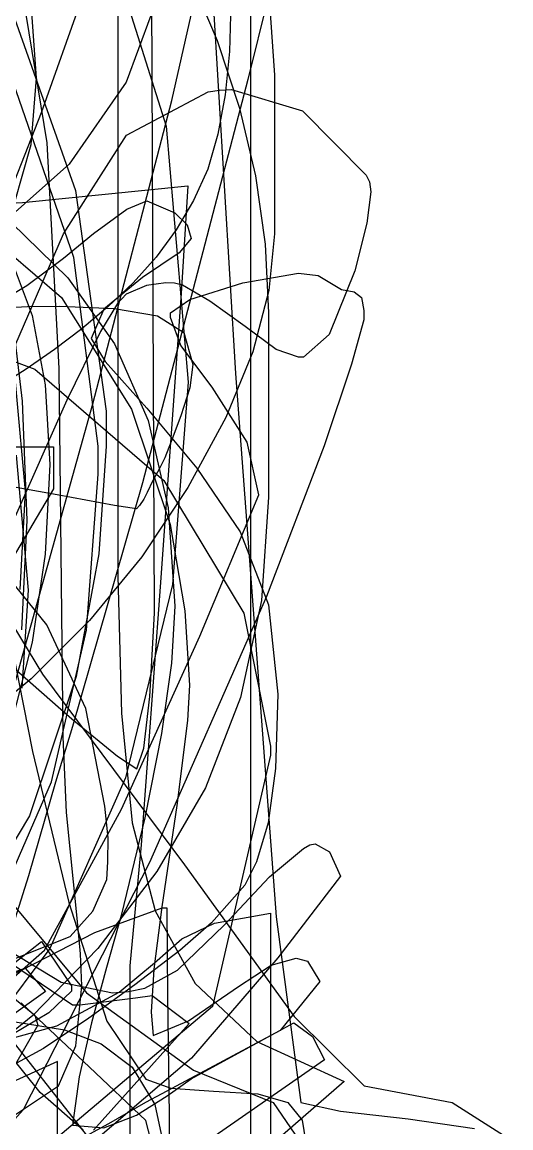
# Model space of a CAD drawing. Extents: x -0.2 to 10.5, y -3.8 to 8.5.
# Drawn here: x 8.05 to 10.42, y 0.38 to 5.74 of the extents above; entities that cross this region are included whole.
import ezdxf

# ---------------------------------------------------------------- set-up
doc = ezdxf.new("R2010")
doc.units = 0
for name, color, linetype in [('&', 7, 'CONTINUOUS'), ('4', 7, 'CONTINUOUS'), ('6', 7, 'CONTINUOUS'), ('A', 7, 'CONTINUOUS'), ('B', 7, 'CONTINUOUS'), ('C', 7, 'CONTINUOUS'), ('D', 7, 'CONTINUOUS'), ('E', 7, 'CONTINUOUS'), ('G', 7, 'CONTINUOUS'), ('g_', 7, 'CONTINUOUS'), ('H', 7, 'CONTINUOUS'), ('h_', 7, 'CONTINUOUS'), ('K', 7, 'CONTINUOUS'), ('k_', 7, 'CONTINUOUS'), ('L', 7, 'CONTINUOUS'), ('M', 7, 'CONTINUOUS'), ('m_', 7, 'CONTINUOUS'), ('N', 7, 'CONTINUOUS'), ('n_', 7, 'CONTINUOUS'), ('O', 7, 'CONTINUOUS'), ('P', 7, 'CONTINUOUS'), ('Q', 7, 'CONTINUOUS'), ('R', 7, 'CONTINUOUS'), ('S', 7, 'CONTINUOUS'), ('U', 7, 'CONTINUOUS'), ('V', 7, 'CONTINUOUS'), ('W', 7, 'CONTINUOUS'), ('w_', 7, 'CONTINUOUS'), ('X', 7, 'CONTINUOUS'), ('Z', 7, 'CONTINUOUS')]:
    doc.layers.add(name, color=color, linetype=linetype)

msp = doc.modelspace()

# ---------------------------------------------------------------- linework, layer by layer
at = {"layer": '&', "color": 7}
for p, q in [((8.950175, 5.407294), (9.005981, 5.415479)), ((9.005981, 5.415479), (9.063175, 5.418301)), ((9.063175, 5.418301), (9.40699, 5.314246)), ((8.554673, 5.196446), (8.950175, 5.407294)), ((9.40699, 5.314246), (9.716364, 5.002136)), ((8.250133, 4.718277), (8.554673, 5.196446)), ((9.716364, 5.002136), (9.732893, 4.97112)), ((9.732893, 4.97112), (9.738414, 4.922211)), ((9.738414, 4.922211), (9.719115, 4.769924)), ((7.874612, 3.854931), (8.250133, 4.718277)), ((9.719115, 4.769924), (9.661244, 4.539094)), ((9.661244, 4.539094), (9.537215, 4.230428)), ((8.652516, 4.467382), (8.553303, 4.426064)), ((8.746228, 4.48121), (8.652516, 4.467382)), ((8.788253, 4.478388), (8.746228, 4.48121)), ((8.826155, 4.470204), (8.788253, 4.478388)), ((8.95844, 4.392339), (8.826155, 4.470204)), ((8.553303, 4.426064), (8.511267, 4.38057)), ((8.553303, 4.426064), (8.553297, 4.426064)), ((8.553297, 4.426064), (8.553303, 4.426064)), ((8.511267, 4.38057), (8.42928, 4.244144)), ((9.129323, 4.269008), (8.95844, 4.392339)), ((8.42928, 4.244144), (8.265975, 3.912053)), ((9.279523, 4.157389), (9.129323, 4.269008)), ((9.537215, 4.230428), (9.413198, 4.120192)), ((9.388394, 4.120192), (9.279523, 4.157389)), ((9.4001, 4.120164), (9.388394, 4.120192)), ((9.413198, 4.120192), (9.4001, 4.120164)), ((8.265975, 3.912053), (8.002088, 3.318116)), ((9.247829, 1.600371), (9.413199, 1.738857)), ((9.413199, 1.738857), (9.44351, 1.755508)), ((9.44351, 1.755508), (9.46832, 1.76087)), ((9.46832, 1.76087), (9.539282, 1.721613)), ((9.539282, 1.721613), (9.592343, 1.603786)), ((9.027349, 1.366775), (9.247829, 1.600371)), ((9.592343, 1.603786), (9.287791, 1.208279)), ((8.802034, 1.148364), (9.027349, 1.366775)), ((7.988308, 1.242795), (8.238417, 1.089831)), ((9.287791, 1.208279), (8.870251, 0.721841)), ((8.644254, 1.060846), (8.802034, 1.148364)), ((8.238417, 1.089831), (8.487158, 1.038833)), ((8.487158, 1.038833), (8.565011, 1.044195)), ((8.565011, 1.044195), (8.644254, 1.060846)), ((8.870251, 0.721841), (8.404469, 0.324952))]:
    msp.add_line(p, q, dxfattribs=at)
at = {"layer": '4', "color": 7}
for p, q in [((7.902864, 4.357371), (8.075803, 4.365556)), ((8.075803, 4.365556), (8.230837, 4.368378)), ((8.230837, 4.368378), (8.496794, 4.356525)), ((8.496794, 4.356525), (8.704882, 4.321388)), ((8.704882, 4.321388), (8.833034, 4.24008)), ((8.833034, 4.24008), (8.875759, 4.08435)), ((8.875759, 4.08435), (8.861284, 3.971348)), ((8.861284, 3.971348), (8.81788, 3.836304)), ((8.81788, 3.836304), (8.771021, 3.712296)), ((8.771021, 3.712296), (8.74071, 3.632371)), ((8.74071, 3.632371), (8.713834, 3.577253)), ((8.713834, 3.577253), (8.682834, 3.522106)), ((8.219815, 3.453216), (7.878746, 3.51316)), ((8.682834, 3.522106), (8.65527, 3.464928)), ((8.496106, 3.401541), (8.219815, 3.453216)), ((8.638737, 3.431174), (8.617373, 3.401541)), ((8.65527, 3.464928), (8.638737, 3.431174)), ((8.602909, 3.384326), (8.496106, 3.401541)), ((8.617373, 3.401541), (8.602909, 3.384326))]:
    msp.add_line(p, q, dxfattribs=at)
at = {"layer": '6', "color": 7}
for p, q in [((8.019995, 3.645607), (8.079254, 2.990343)), ((8.079254, 2.990343), (8.048244, 2.516295))]:
    msp.add_line(p, q, dxfattribs=at)
at = {"layer": 'A', "color": 7}
for p, q in [((7.94834, 2.979139), (8.09923, 2.208136)), ((8.09923, 2.208136), (8.276313, 1.477096)), ((8.276313, 1.477096), (8.460276, 0.901758)), ((8.460276, 0.901758), (8.648383, 0.619959)), ((8.648383, 0.619959), (8.770334, 0.576553)), ((8.770334, 0.576553), (8.976356, 0.56216)), ((8.976356, 0.56216), (9.190635, 0.548331)), ((9.190635, 0.548331), (9.337402, 0.507014)), ((9.337402, 0.507014), (9.405609, 0.421557)), ((9.405609, 0.421557), (9.428353, 0.28101))]:
    msp.add_line(p, q, dxfattribs=at)
at = {"layer": 'B', "color": 7}
for p, q in [((8.673185, 5.777429), (8.553301, 5.454284)), ((8.553301, 5.454284), (8.277, 5.055335)), ((8.277, 5.055335), (7.922159, 4.74046)), ((7.346139, 4.346336), (8.110946, 4.061772)), ((8.110946, 4.061772), (8.735202, 3.522276)), ((8.735202, 3.522276), (9.123803, 2.879402)), ((9.123803, 2.879402), (9.253344, 2.235173)), ((9.253344, 2.235173), (9.253339, 2.21316)), ((9.253339, 2.21316), (9.253344, 2.191146)), ((9.253344, 2.191146), (8.97153, 0.97158)), ((8.97153, 0.97158), (8.170206, 0.294952))]:
    msp.add_line(p, q, dxfattribs=at)
at = {"layer": 'C', "color": 7}
for p, q in [((8.401189, 1.331695), (8.728497, 1.4502)), ((8.728497, 1.4502), (8.739517, 1.4502)), ((8.739517, 1.4502), (8.750547, 1.4502)), ((8.750547, 1.4502), (8.753284, 1.023706)), ((7.711448, 0.976152), (8.401189, 1.331695)), ((8.753284, 1.023706), (8.761556, 0.444219)), ((8.761556, 0.444219), (8.756039, -0.23238))]:
    msp.add_line(p, q, dxfattribs=at)
at = {"layer": 'D', "color": 7}
for p, q in [((8.426979, 6.255824), (8.747368, 5.240896)), ((8.747368, 5.240896), (8.854171, 3.99861)), ((8.065935, 3.469472), (7.978426, 4.42581)), ((8.854171, 3.99861), (8.778029, 3.017437)), ((8.040437, 2.994379), (8.065935, 3.469472)), ((8.778029, 3.017437), (8.549624, 2.080374)), ((8.549624, 2.080374), (8.183406, 1.252842)), ((8.183406, 1.252842), (7.693863, 0.600344))]:
    msp.add_line(p, q, dxfattribs=at)
at = {"layer": 'E', "color": 7}
for p, q in [((8.050316, 4.870649), (8.852334, 4.950574)), ((8.852334, 4.950574), (8.819261, 4.429677)), ((7.849122, 4.859642), (8.050316, 4.870649)), ((8.819261, 4.429677), (8.717286, 3.007531)), ((8.717286, 3.007531), (8.626336, 1.75627)), ((8.626336, 1.75627), (8.571214, 1.16922)), ((8.571214, 1.16922), (8.571214, -0.988792)), ((8.221193, 0.706206), (7.962807, 0.588209)), ((8.221193, -1.134842), (8.221193, 0.706206))]:
    msp.add_line(p, q, dxfattribs=at)
at = {"layer": 'G', "color": 7}
for p, q in [((8.394826, 4.719801), (8.556053, 4.838645)), ((8.556053, 4.838645), (8.653898, 4.878269)), ((8.653898, 4.878269), (8.788945, 4.820385)), ((8.788945, 4.820385), (8.848884, 4.761824)), ((8.250127, 4.600929), (8.394826, 4.719801)), ((8.848884, 4.761824), (8.868871, 4.696377)), ((8.868871, 4.696377), (8.809611, 4.626781)), ((8.809611, 4.626781), (8.63185, 4.506215)), ((8.072016, 4.467946), (8.250127, 4.600929)), ((8.63185, 4.506215), (8.445809, 4.352545)), ((7.908379, 4.369789), (8.072016, 4.467946)), ((8.445809, 4.352545), (8.383802, 4.211293)), ((8.383802, 4.211293), (8.451322, 4.098997)), ((8.451322, 4.098997), (8.653898, 3.872316)), ((8.653898, 3.872316), (8.896427, 3.58222)), ((8.896427, 3.58222), (9.105895, 3.274231)), ((9.105895, 3.274231), (9.242315, 2.92007)), ((8.168828, 2.822252), (7.909063, 3.144013)), ((9.242315, 2.92007), (9.287795, 2.486012)), ((8.357614, 2.416416), (8.168828, 2.822252)), ((9.287795, 2.486012), (9.276077, 2.12632)), ((8.449949, 1.943045), (8.357614, 2.416416)), ((9.276077, 2.12632), (9.240942, 1.86312)), ((8.465788, 1.79008), (8.449949, 1.943045)), ((9.240942, 1.86312), (9.185126, 1.674341)), ((8.463727, 1.672958), (8.465788, 1.79008)), ((8.460276, 1.58753), (8.463727, 1.672958)), ((9.185126, 1.674341), (9.127943, 1.559956)), ((8.391375, 1.435242), (8.460276, 1.58753)), ((9.127943, 1.559956), (8.967396, 1.378064)), ((8.281826, 1.311911), (8.391375, 1.435242)), ((8.967396, 1.378064), (8.813751, 1.243021)), ((7.909751, 1.163773), (8.281826, 1.311911)), ((8.813751, 1.243021), (8.596015, 1.076961)), ((8.596015, 1.076961), (8.372778, 0.915022)), ((8.372778, 0.915022), (8.152287, 0.768972)), ((8.152287, 0.768972), (7.964879, 0.666977))]:
    msp.add_line(p, q, dxfattribs=at)
at = {"layer": 'g_', "color": 7}
for p, q in [((6.826617, 3.685428), (8.201899, 3.685428)), ((8.201899, 3.685428), (8.201899, 3.481466)), ((8.201899, 3.481466), (8.000706, 3.142489))]:
    msp.add_line(p, q, dxfattribs=at)
at = {"layer": 'H', "color": 7}
for p, q in [((7.997258, 4.772351), (8.270802, 4.505538)), ((8.270802, 4.505538), (8.497485, 4.185808)), ((8.497485, 4.185808), (8.659404, 3.813755)), ((8.659404, 3.813755), (8.756556, 3.389321)), ((8.756556, 3.389321), (8.788944, 2.912506)), ((8.788944, 2.912506), (8.772748, 2.636916)), ((8.772748, 2.636916), (8.724171, 2.295145)), ((8.724171, 2.295145), (8.643212, 1.88725)), ((8.643212, 1.88725), (8.529872, 1.413201)), ((8.529872, 1.413201), (8.457983, 1.16112)), ((8.457983, 1.16112), (8.385364, 0.893827)), ((8.385364, 0.893827), (8.325743, 0.631953)), ((8.86887, 0.622188), (9.364963, 0.892275)), ((9.364963, 0.892275), (9.455914, 0.82615)), ((9.455914, 0.82615), (9.513791, 0.713149)), ((9.513791, 0.713149), (8.926747, 0.305225)), ((8.325743, 0.631953), (8.29285, 0.396213)), ((8.751776, 0.539836), (8.86887, 0.622188)), ((8.604189, 0.446025), (8.751776, 0.539836)), ((8.444937, 0.383795), (8.604189, 0.446025)), ((8.29285, 0.396213), (8.444937, 0.383795))]:
    msp.add_line(p, q, dxfattribs=at)
at = {"layer": 'h_', "color": 7}
for p, q in [((7.926636, 1.118166), (8.142646, 1.286991)), ((8.142646, 1.286991), (8.288718, 1.071994)), ((8.288718, 1.047159), (8.17916, 0.941043)), ((8.288718, 1.071994), (8.288718, 1.047159)), ((8.17916, 0.941043), (7.938696, 0.799085))]:
    msp.add_line(p, q, dxfattribs=at)
at = {"layer": 'K', "color": 7}
for p, q in [((7.730611, 1.794173), (8.361752, 1.039002)), ((8.361752, 1.039002), (8.879894, 0.664183)), ((8.879894, 0.664183), (9.265745, 0.507098)), ((9.265745, 0.507098), (9.411817, 0.29213))]:
    msp.add_line(p, q, dxfattribs=at)
at = {"layer": 'k_', "color": 7}
for p, q in [((8.004148, 1.017074), (8.110946, 0.929585)), ((8.110946, 0.929585), (8.12473, 0.88203)), ((8.12473, 0.88203), (7.953161, 0.579545))]:
    msp.add_line(p, q, dxfattribs=at)
at = {"layer": 'L', "color": 7}
for p, q in [((8.981865, 1.376681), (9.253343, 1.424208)), ((9.253343, 1.424208), (9.253343, -0.099877)), ((8.823395, 1.300199), (8.981865, 1.376681)), ((8.691099, 1.184432), (8.823395, 1.300199)), ((8.520227, 1.041119), (8.691099, 1.184432)), ((8.217743, 0.879208), (8.520227, 1.041119)), ((7.69616, 0.73519), (8.217743, 0.879208))]:
    msp.add_line(p, q, dxfattribs=at)
at = {"layer": 'M', "color": 7}
for p, q in [((8.964639, 6.019068), (9.082467, 4.040887)), ((8.170201, 5.159475), (8.06822, 5.78234)), ((8.228074, 4.065977), (8.170201, 5.159475)), ((8.247372, 2.279369), (8.228074, 4.065977)), ((9.082467, 4.040887), (9.280209, 1.407444)), ((8.264594, 1.913496), (8.247372, 2.279369)), ((8.316276, 1.40019), (8.264594, 1.913496)), ((8.332808, 1.227245), (8.316276, 1.40019)), ((9.280209, 1.407444), (9.399416, 0.507606)), ((8.338326, 1.072192), (8.332808, 1.227245)), ((8.310071, 0.781446), (8.338326, 1.072192)), ((8.225326, 0.587136), (8.310071, 0.781446)), ((7.949025, 0.403156), (8.225326, 0.587136)), ((9.399416, 0.507606), (9.591646, 0.465555)), ((9.591646, 0.465555), (9.920314, 0.427681)), ((9.920314, 0.427681), (10.24139, 0.380126))]:
    msp.add_line(p, q, dxfattribs=at)
at = {"layer": 'm_', "color": 7}
for p, q in [((7.984813, 4.629321), (8.240174, 4.409695)), ((8.240166, 4.409441), (8.578744, 3.867857)), ((8.578744, 3.867857), (8.767272, 3.309706)), ((8.767272, 3.309706), (8.837253, 2.889759)), ((8.837253, 2.889759), (8.860587, 2.530519)), ((8.860587, 2.530519), (8.850495, 2.359238)), ((8.850495, 2.359238), (8.799419, 1.946827)), ((8.799419, 1.946827), (8.726915, 1.455704)), ((8.726915, 1.455704), (8.687188, 1.152456)), ((9.255899, 1.172494), (9.377593, 1.207038)), ((9.377593, 1.207038), (9.43118, 1.192644)), ((9.43118, 1.192644), (9.491085, 1.093895)), ((8.687188, 1.152456), (8.673955, 0.944543)), ((9.097646, 1.068862), (9.255899, 1.172494)), ((9.491085, 1.093895), (9.300036, 0.855586)), ((8.855526, 0.903084), (9.097646, 1.068862)), ((8.673955, 0.944543), (8.684033, 0.831259)), ((8.684033, 0.831259), (8.855526, 0.903084)), ((9.300036, 0.855586), (8.726908, 0.549573)), ((8.726908, 0.549573), (8.646828, 0.507437)), ((8.646828, 0.507437), (8.467138, 0.403128)), ((8.467138, 0.403128), (8.248347, 0.284312))]:
    msp.add_line(p, q, dxfattribs=at)
at = {"layer": 'N', "color": 7}
for p, q in [((9.155635, 7.056714), (9.155635, 5.245299)), ((8.690699, 2.87991), (8.673992, 6.962706)), ((9.155635, 5.245299), (9.155635, 3.433856)), ((9.155635, 3.433856), (9.155635, 1.622412)), ((8.668477, 2.475824), (8.690699, 2.87991)), ((7.940848, 2.671658), (8.290192, 2.367648)), ((8.639711, 2.223969), (8.668477, 2.475824)), ((8.290192, 2.367648), (8.511376, 2.18522)), ((8.604401, 2.124429), (8.639711, 2.223969)), ((8.511376, 2.18522), (8.604401, 2.124429)), ((8.604397, 2.124401), (8.604396, 2.124401)), ((8.604396, 2.124401), (8.604397, 2.124401)), ((8.604401, 2.124429), (8.604397, 2.124401)), ((8.604397, 2.124401), (8.604401, 2.124429)), ((9.155635, 1.622412), (9.155635, -0.189003)), ((8.376324, 0.678294), (8.044893, 0.989896)), ((8.648502, 0.420089), (8.376324, 0.678294)), ((8.718435, 0.148789), (8.648502, 0.420089))]:
    msp.add_line(p, q, dxfattribs=at)
at = {"layer": 'n_', "color": 7}
for p, q in [((7.937315, 1.113961), (8.064095, 1.158044)), ((8.064095, 1.158044), (8.163314, 1.04507)), ((8.163314, 1.04507), (7.350271, 0.469026))]:
    msp.add_line(p, q, dxfattribs=at)
at = {"layer": 'O', "color": 7}
for p, q in [((8.858185, 5.973376), (8.994271, 5.655396)), ((8.994271, 5.655396), (9.102787, 5.327934)), ((9.102787, 5.327934), (9.1803, 4.99875)), ((9.1803, 4.99875), (9.226811, 4.667844)), ((9.226811, 4.667844), (9.242319, 4.335217)), ((8.051863, 3.906747), (7.986232, 4.451069)), ((9.242319, 4.335217), (9.242319, 4.111979)), ((9.242319, 4.111979), (9.242319, 3.888741)), ((8.073743, 3.329349), (8.051863, 3.906747)), ((9.242319, 3.888741), (9.242319, 3.665504)), ((9.242319, 3.665504), (9.242319, 3.442266)), ((9.242319, 3.442266), (9.208553, 2.940136)), ((8.047728, 2.799138), (8.073743, 3.329349)), ((9.208553, 2.940136), (9.107266, 2.470038)), ((9.107266, 2.470038), (8.938457, 2.032001)), ((8.938457, 2.032001), (8.702128, 1.625996)), ((8.702128, 1.625996), (8.416009, 1.253943)), ((8.416009, 1.253943), (8.100609, 0.92871)), ((8.100609, 0.92871), (7.755929, 0.650354))]:
    msp.add_line(p, q, dxfattribs=at)
at = {"layer": 'P', "color": 7}
for p, q in [((9.247311, 5.835172), (9.271257, 5.487417)), ((9.271257, 5.487417), (9.271257, 5.295168)), ((9.271257, 5.295168), (9.271257, 5.102918)), ((9.271257, 5.102918), (9.271257, 4.910696)), ((9.271257, 4.910696), (9.271257, 4.718446)), ((9.271257, 4.718446), (9.24507, 4.443195)), ((9.24507, 4.443195), (9.166521, 4.14658)), ((9.166521, 4.14658), (9.035608, 3.8286)), ((9.035608, 3.8286), (8.852335, 3.489256)), ((8.852335, 3.489256), (8.629261, 3.152649)), ((8.629261, 3.152649), (8.376218, 2.842939)), ((8.376218, 2.842939), (8.093205, 2.560096)), ((8.093205, 2.560096), (7.780221, 2.304148))]:
    msp.add_line(p, q, dxfattribs=at)
at = {"layer": 'Q', "color": 7}
for p, q in [((7.971768, 5.87917), (8.308003, 4.92763)), ((8.300425, 4.603102), (7.99106, 5.496082)), ((8.308003, 4.92763), (8.456837, 3.858967)), ((8.418252, 3.688081), (8.300425, 4.603102)), ((8.456837, 3.858967), (8.456832, 3.776276)), ((8.456832, 3.776276), (8.456837, 3.688081)), ((8.418247, 3.621251), (8.418252, 3.688081)), ((8.456837, 3.688081), (8.420313, 3.166506)), ((8.418252, 3.553038), (8.418247, 3.621251)), ((8.361748, 2.79719), (8.418252, 3.553038)), ((8.420313, 3.166506), (8.310765, 2.571864)), ((8.192254, 2.062002), (8.361748, 2.79719)), ((8.310765, 2.571864), (8.084761, 1.896648)), ((7.879435, 1.344056), (8.192254, 2.062002)), ((8.084761, 1.896648), (7.792623, 1.408826))]:
    msp.add_line(p, q, dxfattribs=at)
at = {"layer": 'R', "color": 7}
for p, q in [((8.119493, 5.473476), (8.091928, 5.861559)), ((9.061244, 5.834522), (9.054177, 5.602508)), ((9.054177, 5.602508), (9.032988, 5.39149)), ((8.092619, 5.152222), (8.119493, 5.473476)), ((9.032988, 5.39149), (8.997677, 5.201498)), ((8.997677, 5.201498), (8.948244, 5.032503)), ((8.012002, 4.866444), (8.092619, 5.152222)), ((8.948244, 5.032503), (8.879165, 4.880244)), ((8.879165, 4.880244), (8.795966, 4.737609)), ((8.795966, 4.737609), (8.698643, 4.604626)), ((8.698643, 4.604626), (8.587196, 4.481295)), ((8.587196, 4.481295), (8.465928, 4.366233)), ((8.465928, 4.366233), (8.339147, 4.258057)), ((8.339147, 4.258057), (8.206855, 4.156768)), ((8.206855, 4.156768), (8.069055, 4.062364)), ((8.069055, 4.062364), (7.925907, 3.971235)), ((7.482011, 3.679276), (8.147603, 2.583746)), ((8.147603, 2.583746), (8.835247, 1.659073)), ((8.835247, 1.659073), (9.367169, 0.923207)), ((8.361201, 0.349929), (7.741083, 1.138175)), ((9.367169, 0.923207), (9.706167, 0.586967)), ((9.706167, 0.586967), (10.133357, 0.507042)), ((10.133357, 0.507042), (10.417233, 0.325121))]:
    msp.add_line(p, q, dxfattribs=at)
at = {"layer": 'S', "color": 7}
for p, q in [((7.992062, 4.607165), (8.097998, 4.322599)), ((8.097998, 4.322599), (8.16156, 3.987036)), ((8.16156, 3.987036), (8.18275, 3.600504)), ((8.18275, 3.600504), (8.16156, 3.164695)), ((8.16156, 3.164695), (8.097998, 2.739244)), ((8.097998, 2.739244), (7.992062, 2.324093))]:
    msp.add_line(p, q, dxfattribs=at)
at = {"layer": 'U', "color": 7}
for p, q in [((8.513335, 6.479513), (8.513335, 3.059206)), ((8.513337, 3.059234), (8.530558, 2.393641)), ((8.530558, 2.393641), (8.582239, 1.86312)), ((8.582239, 1.86312), (8.693166, 1.436597)), ((8.693166, 1.436597), (8.888163, 1.083142)), ((8.888163, 1.083142), (9.187192, 0.80202)), ((9.187192, 0.80202), (9.610255, 0.609093)), ((8.136439, 0.556036), (7.98417, 0.744137)), ((9.610255, 0.609093), (9.169283, 0.226005)), ((8.345216, 0.372083), (8.136439, 0.556036))]:
    msp.add_line(p, q, dxfattribs=at)
at = {"layer": 'V', "color": 7}
for p, q in [((8.761383, 7.044522), (8.141265, 5.30544)), ((8.141265, 5.30544), (6.313987, 0.653176))]:
    msp.add_line(p, q, dxfattribs=at)
at = {"layer": 'W', "color": 7}
for p, q in [((9.551434, 7.110139), (9.142909, 5.466222)), ((8.774214, 5.364002), (8.92883, 6.043734)), ((9.142909, 5.466222), (8.633283, 3.510761)), ((8.39126, 3.89416), (8.774214, 5.364002)), ((7.977372, 2.405692), (8.39126, 3.89416)), ((8.633283, 3.510761), (8.293739, 2.33031)), ((8.293739, 2.33031), (8.211671, 2.059518)), ((8.211671, 2.059518), (8.079662, 1.606438)), ((8.079662, 1.606438), (7.910178, 1.069736))]:
    msp.add_line(p, q, dxfattribs=at)
at = {"layer": 'w_', "color": 7}
for p, q in [((9.118288, 4.481295), (9.388384, 4.528172)), ((9.388384, 4.528172), (9.484151, 4.516319)), ((9.484151, 4.516319), (9.59715, 4.448106)), ((8.861279, 4.39931), (9.118288, 4.481295)), ((8.768266, 4.335245), (8.861279, 4.39931)), ((9.59715, 4.448106), (9.65848, 4.437099)), ((9.65848, 4.437099), (9.693613, 4.408849)), ((9.693613, 4.408849), (9.705334, 4.346139)), ((9.705334, 4.346139), (9.705334, 4.302056)), ((8.768261, 4.324238), (8.768266, 4.335245)), ((8.768266, 4.313232), (8.768261, 4.324238)), ((8.818559, 4.177511), (8.768266, 4.313232)), ((9.705334, 4.302056), (9.644694, 4.087087)), ((8.969461, 3.974255), (8.818559, 4.177511)), ((9.644694, 4.087087), (9.512408, 3.690198)), ((9.138953, 3.708966), (8.969461, 3.974255)), ((9.195458, 3.453357), (9.138953, 3.708966)), ((9.512408, 3.690198), (9.233349, 2.960541)), ((8.910888, 2.767755), (9.195458, 3.453357)), ((9.233349, 2.960541), (8.666293, 1.669995)), ((8.531244, 1.929244), (8.910888, 2.767755)), ((8.157791, 1.245025), (8.531244, 1.929244)), ((8.666293, 1.669995), (8.05375, 0.471115)), ((7.897346, 1.016961), (8.157791, 1.245025)), ((8.05375, 0.471115), (7.660325, 0.03288))]:
    msp.add_line(p, q, dxfattribs=at)
at = {"layer": 'X', "color": 7}
for p, q in [((7.942829, 1.218157), (8.29285, 0.981147)), ((8.598775, 1.014195), (8.678701, 1.025202)), ((8.678701, 1.025202), (8.857846, 0.890158)), ((8.29285, 0.981147), (8.328679, 0.981147)), ((8.328679, 0.981147), (8.598775, 1.014195)), ((8.857846, 0.890158), (8.394825, 0.372027))]:
    msp.add_line(p, q, dxfattribs=at)
at = {"layer": 'Z', "color": 7}
for p, q in [((8.005525, 0.899331), (8.254265, 0.858662)), ((8.254265, 0.858662), (8.432717, 0.791494)), ((8.432717, 0.791494), (8.582239, 0.678153)), ((8.582239, 0.678153), (8.691788, 0.497277)), ((8.691788, 0.497277), (8.750359, 0.227529))]:
    msp.add_line(p, q, dxfattribs=at)

doc.saveas('drawing.dxf')
